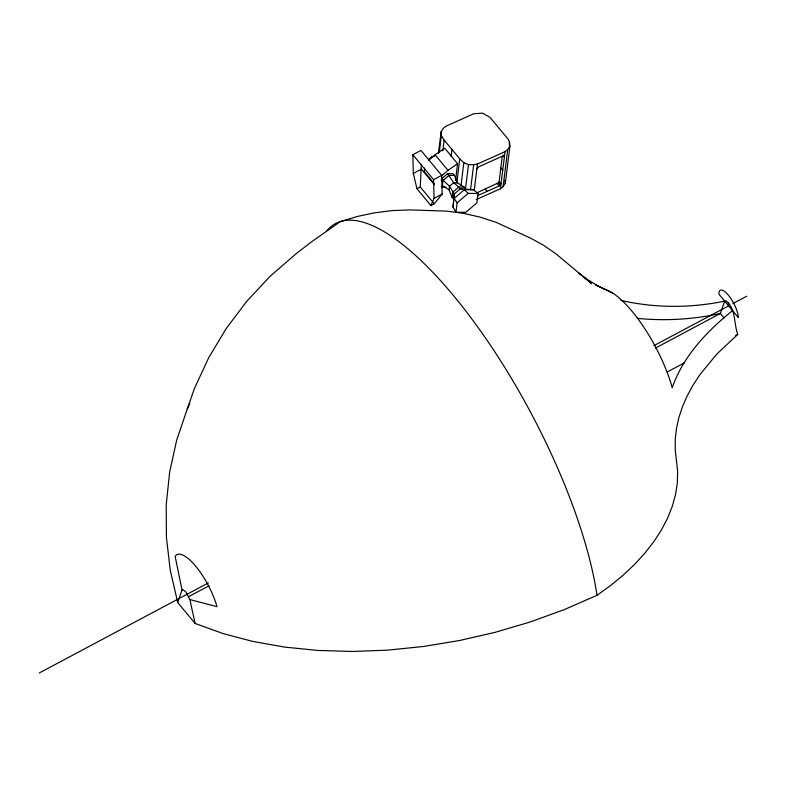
<?xml version="1.0" encoding="UTF-8"?>
<svg xmlns="http://www.w3.org/2000/svg" width="786" height="786" viewBox="0 0 786 786"><rect width="100%" height="100%" fill="white"/><g stroke="black" fill="none" stroke-linecap="round" stroke-linejoin="round"><path stroke-width="1.18" d="M434.216 203.78L430.915 205.539L416.963 188.748L413.308 173.431L412.856 154.754L420.962 150.45L441.683 175.376L442.135 194.063L434.216 203.78L420.264 186.989L421.306 164.461M453.06 207.17L454.259 193.985L460.262 188.866L473.545 189.701L478.016 193.454L476.847 202.906L465.803 212.308L455.939 212.269L453.06 207.17L454.259 193.985L449.504 186.282L441.585 178.736L447.588 173.618L452.952 173.637L454.396 175.366L457.364 182.755L464.133 187.078L465.626 188.886M424.656 168.007L424.214 171.613L434.078 183.482M438.45 153.26L441.133 131.724L443.363 128.295L446.045 126.153L473.594 113.803L482.584 113.145L490.022 117.379L508.208 139.269L509.485 142.246L509.947 146.068L505.329 183.167L503.099 186.596L500.427 188.738L476.178 199.605M439.276 152.405L441.359 135.654L441.133 131.724M442.803 150.824L444.149 140.055L441.359 135.654M441.329 180.79L441.585 178.736M451.076 156.64L451.97 149.458M453.61 199.123L452.117 197.325L449.052 189.839L449.504 186.282L453.66 182.735L457.364 182.755M455.507 180.613L457.609 163.724L444.709 148.2L435.1 154.813L428.832 160.148M456.804 182.804L459.79 158.87L444.149 140.055M455.939 212.269L457.118 202.817L454.151 198.396L464.398 189.662L473.545 189.701M461.009 185.447L463.838 162.702L459.79 158.87M465.518 188.581L468.505 164.647L463.838 162.702M470.539 189.888L473.663 164.755L477.485 163.989L505.044 151.639L507.717 149.497L509.947 146.068M477.485 163.989L474.194 190.507M476.463 193.022L498.442 182.784L499.149 181.586L502.264 156.552M500.427 188.738L505.044 151.639M503.099 186.596L507.717 149.497M509.19 144.634L509.485 142.246M587.928 280.681L591.701 283.726L555.781 253.672L543.44 245.193L530.265 237.981L496.035 222.31L480.108 217.133L463.74 213.409L447.038 211.149L409.987 209.891L392.302 210.589L374.726 212.79L357.394 216.455L340.426 221.564L311.777 241.636L296.391 253.505L270.335 276.092L246.892 301.146L226.28 328.44L208.732 357.669L194.407 388.549L187.245 409.015L176.683 440.131L169.648 472.14L166.219 504.72L166.426 537.516L170.257 570.223L177.695 602.489L195.105 623.436L222.86 633.506L252.768 641.415L284.542 647.084L317.839 650.444L352.325 651.466L387.655 650.15L423.467 646.485L459.388 640.541L495.072 632.347L530.137 622.011L564.23 609.622L597.016 595.307L610.614 585.501L623.17 575.175L634.587 564.407L644.795 553.265L653.716 541.829L661.301 530.167L667.481 518.367L672.236 506.518L675.528 494.669L677.336 482.928L677.63 471.364L675.243 449.749L675.243 439.236L676.441 428.567L678.809 417.788L682.356 406.971L687.062 396.154L692.888 385.395L699.825 374.755L716.832 354.044L737.759 334.433C733.711 323.577 736.089 308.485 725.802 300.773L724.672 301.117C690.56 308.22 654.925 308.151 620.93 300.419M177.695 602.489L182.018 590.119L175.131 556.301A41.363 13.323 62 0 1 195.685 566.205A41.363 13.323 62 0 1 216.995 606.664L189.898 599.6L185.889 591.986L183.148 589.775L182.018 590.119M724.672 301.117L720.349 313.486L655.357 348.1M430.915 205.539L434.029 198.367L433.567 179.68L412.856 154.754M187.245 409.015L189.839 403.473M476.876 168.882L478.792 166.76L502.853 155.972L504.435 156.542L503.178 155.029M477.249 195.773L499.12 185.968L501.036 183.845L499.149 181.586M434.236 156.522L432.202 156.512L428.478 159.794M428.547 159.627L432.202 156.512M441.742 175.671L448 170.336L457.609 163.724M457.118 202.817L468.161 193.415L478.016 193.454M732.552 310.598C706.987 331.112 683.191 356.166 672.236 387.675A78.001 25.132 62 0 0 604.65 289.228L595.12 284.67M413.308 173.431L421.424 169.128L434.462 184.828M433.567 179.68L441.683 175.376M416.963 188.748L420.264 186.989M434.029 198.367L442.135 194.063M39.3 672.963L208.378 582.917M653.824 345.683L728.612 305.862L728.543 302.983M732.866 303.593L746.7 296.224M188.522 596.721L209.105 585.757M667.353 371.925L684.685 362.7M735.588 335.593L737.759 334.433M454.396 175.366L449.032 175.347L443.019 180.466L442.38 185.604L449.052 189.839M464.133 187.078L458.759 187.058L453.66 182.735L447.588 173.618M441.506 187.156L445.898 187.176M454.259 197.335L452.117 197.325L452.756 192.177L458.759 187.058L460.262 188.866L464.398 189.662L468.161 193.415M468.505 164.647L473.663 164.755M637.161 318.34C664.927 321.11 693.095 319.519 720.349 313.486L724.132 318.045M596.191 285.19L612.844 293.178M600.425 287.234L588.645 280.258L578.476 272.958L580.382 274.579M583.212 276.869L586.042 279.158M500.849 167.929L502.735 170.189M498.442 182.784L500.328 185.054M497.243 183.708L499.12 185.968M485.208 189.102L487.094 191.362M435.1 154.813L448 170.336M189.898 599.6L195.105 623.436M504.985 180.299L505.329 183.167M327.025 230.622A259.007 83.444 62 0 1 473.064 320.619A259.007 83.444 62 0 1 597.016 595.307M738.339 317.564L718.885 294.151A17.714 5.708 62 0 1 728.347 295.153A17.714 5.708 62 0 1 738.339 317.564"/></g></svg>
